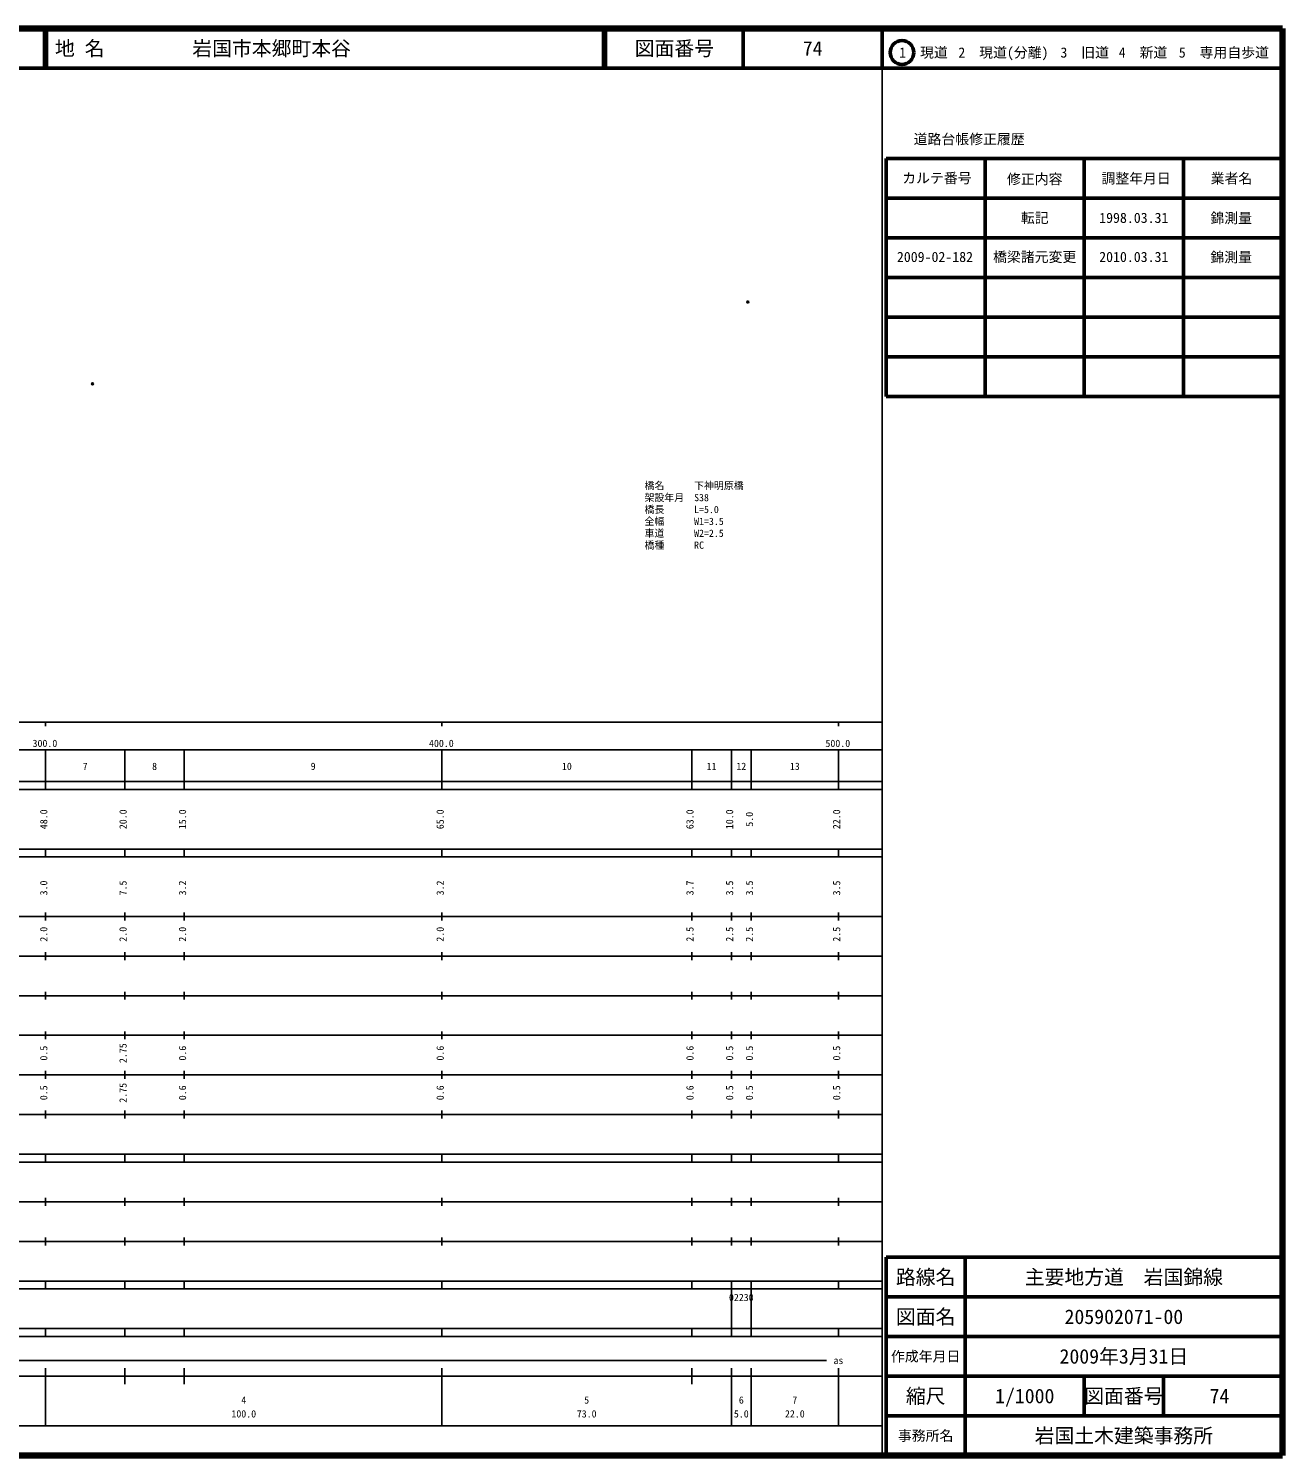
# Model space of a CAD drawing. Units: millimetres on the paper. Extents: x 40 to 680, y 20 to 380.
# Drawn here: x 363.7 to 680, y 20 to 380 of the extents above; entities that cross this region are included whole.
import ezdxf
from ezdxf.enums import TextEntityAlignment as Align

# ---------------------------------------------------------------- set-up
doc = ezdxf.new("R2010")
doc.units = ezdxf.units.MM
doc.header["$PDMODE"] = 32
doc.header["$PDSIZE"] = 0.5
for name, color, linetype in [('M-OTRS', 6, 'Continuous'), ('M-STR-HTXT', 7, 'Continuous'), ('M-TTL-TXT', 7, 'Continuous')]:
    doc.layers.add(name, color=color, linetype=linetype)
for name, color, linetype, lineweight in [('M-TTL', 2, 'Continuous', 140), ('M-TTL-BAND', 7, 'Continuous', 25), ('M-TTL-FRAM', 2, 'Continuous', 50), ('M-TTL-LINE', 7, 'Continuous', 50)]:
    doc.layers.add(name, color=color, linetype=linetype, lineweight=lineweight)
doc.styles.add('ＭＳ ゴシック', font='')
doc.styles.get('ＭＳ ゴシック').set_extended_font_data('MS Gothic')

msp = doc.modelspace()

# ---------------------------------------------------------------- linework, layer by layer
at = {"layer": 'M-OTRS'}
for p in [(545.135, 311.01), (379.842, 290.353)]:
    msp.add_point(p, dxfattribs=at)
at = {"layer": 'M-TTL'}
for p, q in [((680, 380), (40, 380)), ((680, 20), (680, 380)), ((40, 20), (680, 20))]:
    msp.add_line(p, q, dxfattribs=at)
at = {"layer": 'M-TTL-BAND'}
for p, q in [((579, 20), (579, 370)), ((40, 205), (579, 205)), ((368, 205), (368, 204)), ((468, 205), (468, 204)), ((568, 205), (568, 204)), ((68, 198), (579, 198)), ((368, 188), (368, 198)), ((388, 188), (388, 198)), ((403, 188), (403, 198)), ((468, 188), (468, 198)), ((531, 188), (531, 198)), ((541, 188), (541, 198)), ((546, 188), (546, 198)), ((568, 188), (568, 198)), ((40, 190), (579, 190)), ((40, 188), (579, 188)), ((40, 173), (579, 173)), ((368, 171), (368, 173)), ((388, 171), (388, 173)), ((403, 171), (403, 173)), ((468, 171), (468, 173)), ((531, 171), (531, 173)), ((541, 171), (541, 173)), ((546, 171), (546, 173)), ((568, 171), (568, 173)), ((40, 171), (579, 171)), ((40, 156), (579, 156)), ((368, 155), (368, 157)), ((388, 155), (388, 157)), ((403, 155), (403, 157)), ((468, 155), (468, 157)), ((531, 155), (531, 157)), ((541, 155), (541, 157)), ((546, 155), (546, 157)), ((568, 155), (568, 157)), ((46, 146), (579, 146)), ((368, 145), (368, 147)), ((388, 145), (388, 147)), ((403, 145), (403, 147)), ((468, 145), (468, 147)), ((531, 145), (531, 147)), ((541, 145), (541, 147)), ((546, 145), (546, 147)), ((568, 145), (568, 147)), ((368, 135), (368, 137)), ((388, 135), (388, 137)), ((403, 135), (403, 137)), ((468, 135), (468, 137)), ((531, 135), (531, 137)), ((541, 135), (541, 137)), ((546, 135), (546, 137)), ((568, 135), (568, 137)), ((52, 136), (579, 136)), ((46, 126), (579, 126)), ((368, 125), (368, 127)), ((388, 125), (388, 127)), ((403, 125), (403, 127)), ((468, 125), (468, 127)), ((531, 125), (531, 127)), ((541, 125), (541, 127)), ((546, 125), (546, 127)), ((568, 125), (568, 127)), ((52, 116), (579, 116)), ((368, 115), (368, 117)), ((388, 115), (388, 117)), ((403, 115), (403, 117)), ((468, 115), (468, 117)), ((531, 115), (531, 117)), ((541, 115), (541, 117)), ((546, 115), (546, 117)), ((568, 115), (568, 117)), ((46, 106), (579, 106)), ((368, 105), (368, 107)), ((388, 105), (388, 107)), ((403, 105), (403, 107)), ((468, 105), (468, 107)), ((531, 105), (531, 107)), ((541, 105), (541, 107)), ((546, 105), (546, 107)), ((568, 105), (568, 107)), ((40, 96), (579, 96)), ((40, 94), (579, 94)), ((368, 94), (368, 96)), ((388, 94), (388, 96)), ((403, 94), (403, 96)), ((468, 94), (468, 96)), ((531, 94), (531, 96)), ((541, 94), (541, 96)), ((546, 94), (546, 96)), ((568, 94), (568, 96)), ((49, 84), (579, 84)), ((368, 83), (368, 85)), ((388, 83), (388, 85)), ((403, 83), (403, 85)), ((468, 83), (468, 85)), ((531, 83), (531, 85)), ((541, 83), (541, 85)), ((546, 83), (546, 85)), ((568, 83), (568, 85)), ((40, 74), (579, 74)), ((368, 73), (368, 75)), ((388, 73), (388, 75)), ((403, 73), (403, 75)), ((468, 73), (468, 75)), ((531, 73), (531, 75)), ((541, 73), (541, 75)), ((546, 73), (546, 75)), ((568, 73), (568, 75)), ((40, 64), (579, 64)), ((40, 62), (579, 62)), ((368, 62), (368, 64)), ((388, 62), (388, 64)), ((403, 62), (403, 64)), ((468, 62), (468, 64)), ((531, 62), (531, 64)), ((541, 62), (541, 64)), ((541, 52), (541, 62)), ((546, 62), (546, 64)), ((546, 52), (546, 62)), ((568, 62), (568, 64)), ((40, 52), (579, 52)), ((368, 50), (368, 52)), ((388, 50), (388, 52)), ((403, 50), (403, 52)), ((468, 50), (468, 52)), ((531, 50), (531, 52)), ((541, 50), (541, 52)), ((546, 50), (546, 52)), ((568, 50), (568, 52)), ((40, 50), (579, 50)), ((71, 44), (565, 44)), ((40, 40), (579, 40)), ((368, 27.5), (368, 42)), ((388, 38), (388, 42)), ((403, 38), (403, 42)), ((468, 27.5), (468, 42)), ((531, 38), (531, 42)), ((541, 27.5), (541, 42)), ((546, 27.5), (546, 42)), ((568, 27.5), (568, 42)), ((68, 27.5), (579, 27.5))]:
    msp.add_line(p, q, dxfattribs=at)
at = {"layer": 'M-TTL-FRAM'}
for p, q in [((580, 347.197), (580, 287.197)), ((580, 347.197), (680, 347.197)), ((580, 287.197), (680, 287.197)), ((680, 70), (580, 70)), ((580, 70), (580, 20))]:
    msp.add_line(p, q, dxfattribs=at)
at = {"layer": 'M-TTL-LINE'}
for p, q in [((367.75, 380), (367.75, 370)), ((368.25, 380), (368.25, 370)), ((508.747, 380), (508.747, 370)), ((509.247, 380), (509.247, 370)), ((543.997, 380), (543.997, 370)), ((579, 380), (579, 370)), ((40, 370), (680, 370)), ((605, 347.197), (605, 287.197)), ((630, 347.197), (630, 287.197)), ((655, 347.197), (655, 287.197)), ((580, 337.197), (680, 337.197)), ((580, 327.197), (680, 327.197)), ((580, 317.197), (680, 317.197)), ((580, 307.197), (680, 307.197)), ((580, 297.197), (680, 297.197)), ((600, 70), (600, 20)), ((680, 60), (580, 60)), ((680, 50), (580, 50)), ((680, 40), (580, 40)), ((630, 40), (630, 30)), ((650, 40), (650, 30)), ((680, 30), (580, 30))]:
    msp.add_line(p, q, dxfattribs=at)
msp.add_circle((584.031, 373.958), 3, dxfattribs=at)

# ---------------------------------------------------------------- texts
at = {"layer": 'M-STR-HTXT', "style": 'ＭＳ ゴシック'}
for s, p in [('橋名\u3000\u3000\u3000下神明原橋', (519.089, 263.201)), ('架設年月\u3000S38', (519.089, 260.201)), ('橋長\u3000\u3000\u3000L=5.0', (519.089, 257.201)), ('全幅\u3000\u3000\u3000W1=3.5', (519.089, 254.201)), ('車道\u3000\u3000\u3000W2=2.5', (519.089, 251.201)), ('橋種\u3000\u3000\u3000RC', (519.089, 248.201))]:
    msp.add_text(s, height=1.833, dxfattribs=at).set_placement(p, align=Align.BOTTOM_LEFT)
at = {"layer": 'M-TTL-BAND', "style": 'ＭＳ ゴシック'}
for s, p in [('300.0', (367.844, 198.195)), ('400.0', (467.844, 198.195)), ('500.0', (567.844, 198.195)), ('7', (378, 192.405)), ('8', (395.5, 192.405)), ('9', (435.5, 192.405)), ('10', (499.5, 192.405)), ('11', (536, 192.405)), ('12', (543.5, 192.405)), ('13', (557, 192.405)), ('as', (568, 42.5)), ('4', (418, 32.523)), ('5', (504.5, 32.523)), ('6', (543.5, 32.523)), ('7', (557, 32.523)), ('100.0', (418, 29.033)), ('73.0', (504.5, 29.033)), ('5.0', (543.5, 29.033)), ('22.0', (557, 29.033))]:
    msp.add_text(s, height=1.833, dxfattribs=at).set_placement(p, align=Align.BOTTOM_CENTER)
for s, p in [('48.0', (369, 180.5)), ('20.0', (389, 180.5)), ('15.0', (404, 180.5)), ('65.0', (469, 180.5)), ('63.0', (532, 180.5)), ('10.0', (542, 180.5)), ('5.0', (547, 180.5)), ('22.0', (569, 180.5)), ('3.0', (369, 163.174)), ('7.5', (389, 163.174)), ('3.2', (404, 163.174)), ('3.2', (469, 163.174)), ('3.7', (532, 163.174)), ('3.5', (542, 163.174)), ('3.5', (547, 163.174)), ('3.5', (569, 163.174)), ('2.0', (369, 151.5)), ('2.0', (389, 151.5)), ('2.0', (404, 151.5)), ('2.0', (469, 151.5)), ('2.5', (532, 151.5)), ('2.5', (542, 151.5)), ('2.5', (547, 151.5)), ('2.5', (569, 151.5)), ('0.5', (369, 121.5)), ('2.75', (389, 121.5)), ('0.6', (404, 121.5)), ('0.6', (469, 121.5)), ('0.6', (532, 121.5)), ('0.5', (542, 121.5)), ('0.5', (547, 121.5)), ('0.5', (569, 121.5)), ('0.5', (369, 111.5)), ('2.75', (389, 111.5)), ('0.6', (404, 111.5)), ('0.6', (469, 111.5)), ('0.6', (532, 111.5)), ('0.5', (542, 111.5)), ('0.5', (547, 111.5)), ('0.5', (569, 111.5))]:
    msp.add_text(s, height=1.833, rotation=90, dxfattribs=at).set_placement(p, align=Align.BOTTOM_CENTER)
msp.add_text('02230', height=1.833, dxfattribs=at).set_placement((540.375, 58.405), align=Align.BOTTOM_LEFT)
at = {"layer": 'M-TTL-TXT', "style": 'ＭＳ ゴシック'}
for s, p in [('地 名', (370.38, 375)), ('岩国市本郷町本谷', (405.024, 375))]:
    msp.add_text(s, height=3.666, dxfattribs=at).set_placement(p, align=Align.MIDDLE_LEFT)
for s, height, p in [('図面番号', 3.666, (526.622, 375)), ('74', 3.666, (561.497, 375)), ('1\u3000現道', 2.566, (589.448, 373.958)), ('2\u3000現道(分離)', 2.566, (609.619, 373.958)), ('3\u3000旧道', 2.566, (630.121, 373.958)), ('4\u3000新道', 2.566, (644.824, 373.958)), ('5\u3000専用自歩道', 2.566, (665.228, 373.958)), ('道路台帳修正履歴', 2.566, (600.968, 352.113)), ('カルテ番号', 2.566, (592.839, 342.277)), ('修正内容', 2.566, (617.509, 342.023)), ('調整年月日', 2.566, (643.089, 342.197)), ('業者名', 2.566, (667.134, 342.197)), ('転記', 2.566, (617.5, 332.245)), ('1998.03.31', 2.566, (642.5, 332.245)), ('錦測量', 2.566, (667.077, 332.189)), ('橋梁諸元変更', 2.566, (617.5, 322.383)), ('2009-02-182', 2.566, (592.348, 322.383)), ('2010.03.31', 2.566, (642.5, 322.383)), ('錦測量', 2.566, (667.077, 322.326)), ('路線名', 3.666, (590, 65)), ('路線名', 3.666, (590, 65)), ('主要地方道\u3000岩国錦線', 3.666, (640, 65)), ('図面名', 3.666, (590, 55)), ('図面名', 3.666, (590, 55)), ('205902071-00', 3.666, (640, 55)), ('2009年3月31日', 3.666, (640, 45)), ('作成年月日', 2.566, (590, 45)), ('作成年月日', 2.566, (590, 45)), ('縮尺', 3.666, (590, 35)), ('縮尺', 3.666, (590, 35)), ('1/1000', 3.666, (615, 35)), ('図面番号', 3.666, (640, 35)), ('図面番号', 3.666, (640, 35)), ('74', 3.666, (664.125, 35)), ('事務所名', 2.566, (590, 25)), ('事務所名', 2.566, (590, 25)), ('岩国土木建築事務所', 3.666, (640, 25))]:
    msp.add_text(s, height=height, dxfattribs=at).set_placement(p, align=Align.MIDDLE_CENTER)

doc.saveas('drawing.dxf')
